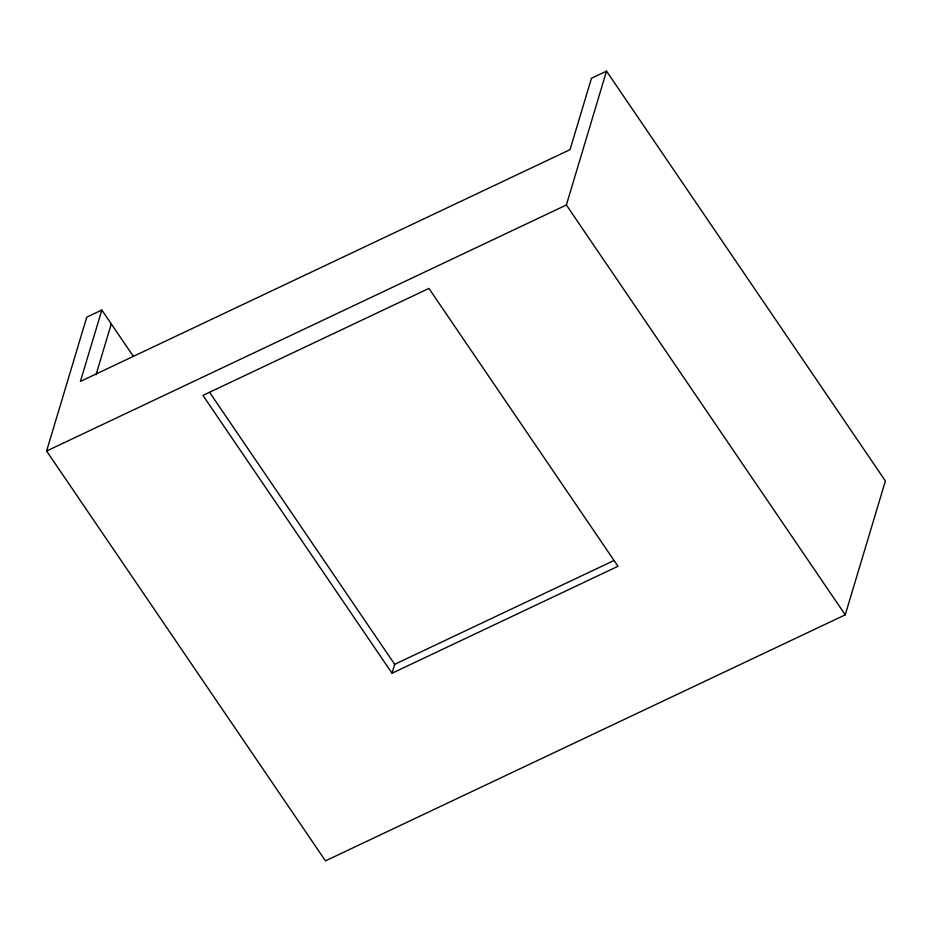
<?xml version="1.0" encoding="UTF-8"?>
<svg xmlns="http://www.w3.org/2000/svg" width="932" height="932" viewBox="0 0 932 932"><rect width="100%" height="100%" fill="white"/><g stroke="black" fill="none" stroke-linecap="round" stroke-linejoin="round"><path stroke-width="1.4" d="M101.833 310.03L80.408 381.433L570.046 149.656L591.459 78.265L606.522 71.135L885.4 480.97L845.242 614.84L325.478 860.865L46.6 451.03L86.758 317.16L101.833 310.03L133.358 356.362M96.043 374.722L111.281 323.928M392.011 673.242L617.998 566.283L428.93 288.419L202.943 395.389L392.011 673.242L394.69 664.318L614.106 560.458M46.6 451.03L566.365 205.005L606.522 71.135M566.365 205.005L845.242 614.84M209.712 392.488L394.69 664.318"/></g></svg>
